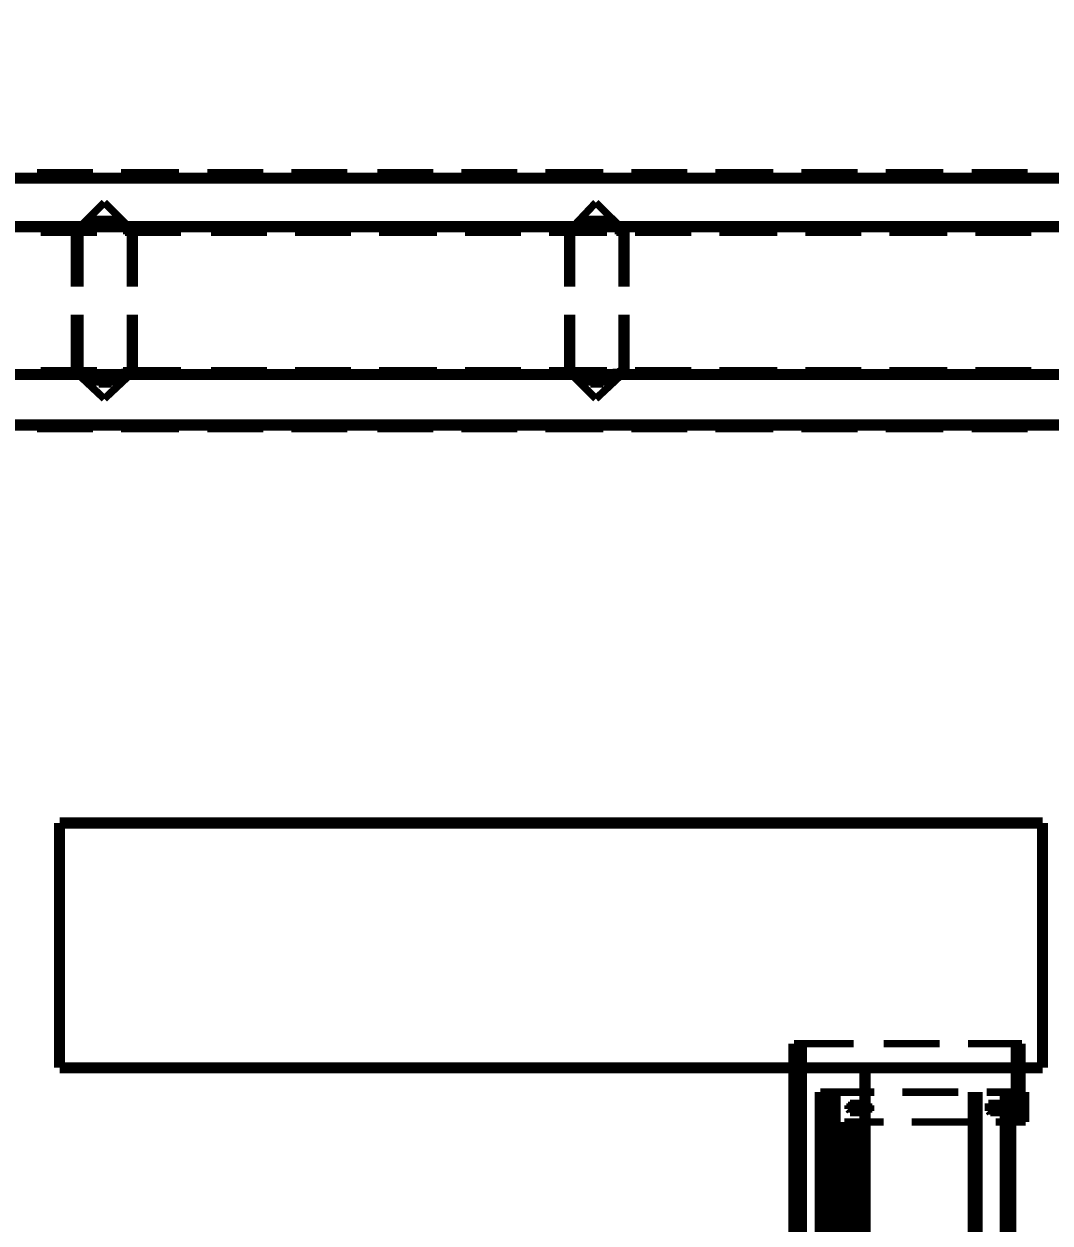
# Model space of a CAD drawing. Extents: x 0.1 to 11.6, y 0.3 to 16.2.
# Drawn here: x 6.572 to 7.487, y 12.993 to 14.063 of the extents above; entities that cross this region are included whole.
import ezdxf

# ---------------------------------------------------------------- set-up
doc = ezdxf.new("R2010")
doc.units = 0
doc.header["$MEASUREMENT"] = 0
doc.dimstyles.get("Standard").update_dxf_attribs({"dimtxt": 0.1, "dimasz": 0.1, "dimexe": 1.25, "dimexo": 0.625, "dimtad": 1, "dimtih": 1, "dimtxsty": 'Standard', "dimcen": 2.5, "dimazin": 3, "dimtfac": 1, "dimtmove": 0, "dimatfit": 3})

# ---------------------------------------------------------------- blocks, each defined once
blk = doc.blocks.new('_CLOSEDFILLED')
at = {"color": 0, "linetype": 'BYBLOCK'}
blk.add_solid([(-1, 0.164), (0, 0), (-1, -0.164)], dxfattribs=at)
blk = doc.blocks.new('*D5')
for p, q in [((4.9083, 14.0133), (4.9083, 15.4649)), ((5.0083, 15.4649), (6.0158, 15.4649)), ((6.9158, 15.4649), (7.9233, 15.4649)), ((8.0233, 14.9517), (8.0233, 15.4649))]:
    blk.add_line(p, q)
at = {"layer": 'Defpoints'}
for p in [(4.9083, 15.4649), (8.0233, 14.9517), (4.9083, 14.0133)]:
    blk.add_point(p, dxfattribs=at)
at = {"xscale": 0.1, "yscale": 0.1, "rotation": 180}
blk.add_blockref('_CLOSEDFILLED', (4.9083, 15.4649), dxfattribs=at)
at = {"xscale": 0.1, "yscale": 0.1}
blk.add_blockref('_CLOSEDFILLED', (8.0233, 15.4649), dxfattribs=at)
at = {"insert": (6.4658, 15.4649), "char_height": 0.1, "attachment_point": 5}
blk.add_mtext('250013512', dxfattribs=at)

msp = doc.modelspace()

# ---------------------------------------------------------------- linework, layer by layer
at = {"color": 0}
for points, const_width in [([(6.63336, 13.93), (6.58333, 13.93)], 0.00667), ([(6.71001, 13.93), (6.65831, 13.93)], 0.00667), ([(6.785, 13.93), (6.73503, 13.93)], 0.00667), ([(6.86003, 13.93), (6.81, 13.93)], 0.00667), ([(6.93668, 13.93), (6.88667, 13.93)], 0.00667), ([(7.01167, 13.93), (6.96164, 13.93)], 0.00667), ([(7.08832, 13.93), (7.03668, 13.93)], 0.00667), ([(7.16336, 13.93), (7.11333, 13.93)], 0.00667), ([(7.24001, 13.93), (7.18832, 13.93)], 0.00667), ([(7.315, 13.93), (7.26497, 13.93)], 0.00667), ([(7.39165, 13.93), (7.34, 13.93)], 0.00667), ([(7.46669, 13.93), (7.41667, 13.93)], 0.00667), ([(8.22999, 13.925), (5.99333, 13.925)], 0.01), ([(6.64333, 13.9033), (6.61664, 13.8767)], 0.00667), ([(6.66997, 13.8767), (6.64333, 13.9033)], 0.00667), ([(7.08165, 13.9033), (7.05664, 13.8767)], 0.00667), ([(7.10835, 13.8767), (7.08165, 13.9033)], 0.00667), ([(6.66667, 13.8767), (6.66499, 13.8767), (6.66499, 13.8783), (6.66336, 13.8783), (6.66336, 13.88), (6.66168, 13.88), (6.66, 13.8817), (6.65831, 13.8817), (6.65831, 13.8834), (6.65668, 13.8834), (6.655, 13.885), (6.65332, 13.885), (6.65332, 13.8867), (6.65169, 13.8867), (6.65001, 13.8867), (6.65001, 13.8883), (6.64833, 13.8883), (6.64665, 13.8883), (6.64501, 13.8883), (6.64333, 13.8883), (6.64165, 13.8883), (6.63997, 13.8883), (6.63835, 13.8883), (6.63835, 13.8867), (6.63667, 13.8867), (6.63499, 13.8867), (6.63336, 13.885), (6.63167, 13.885), (6.63167, 13.8834), (6.62999, 13.8834), (6.62999, 13.8817), (6.62831, 13.8817), (6.62668, 13.8817), (6.62668, 13.88), (6.625, 13.88), (6.625, 13.8783), (6.62332, 13.8783), (6.62332, 13.8767), (6.62169, 13.8767)], 0.00667), ([(7.10499, 13.8767), (7.10335, 13.8767), (7.10335, 13.8783), (7.10167, 13.8783), (7.10167, 13.88), (7.09999, 13.88), (7.09999, 13.8817), (7.09831, 13.8817), (7.09668, 13.8817), (7.09668, 13.8834), (7.095, 13.8834), (7.095, 13.885), (7.09332, 13.885), (7.09169, 13.885), (7.09169, 13.8867), (7.09, 13.8867), (7.08832, 13.8867), (7.08832, 13.8883), (7.08664, 13.8883), (7.08501, 13.8883), (7.08333, 13.8883), (7.08165, 13.8883), (7.08003, 13.8883), (7.07835, 13.8883), (7.07667, 13.8883), (7.07667, 13.8867), (7.07497, 13.8867), (7.07335, 13.8867), (7.07335, 13.885), (7.07167, 13.885), (7.06999, 13.885), (7.06999, 13.8834), (7.06836, 13.8834), (7.06836, 13.8817), (7.06668, 13.8817), (7.065, 13.88), (7.06332, 13.88), (7.06332, 13.8783), (7.06168, 13.8783), (7.06168, 13.8767), (7.06, 13.8767)], 0.00667), ([(5.99333, 13.8817), (8.22999, 13.8817)], 0.01), ([(6.58664, 13.8767), (6.63667, 13.8767)], 0.00667), ([(6.61664, 13.8767), (6.61664, 13.8283)], 0.00667), ([(6.61664, 13.8767), (6.62169, 13.8767)], 0.00667), ([(6.62169, 13.8767), (6.62169, 13.8283)], 0.00667), ([(6.66168, 13.8767), (6.71164, 13.8767)], 0.00667), ([(6.66667, 13.8767), (6.66997, 13.8767)], 0.00667), ([(6.66667, 13.8283), (6.66667, 13.8767)], 0.00667), ([(6.66997, 13.8283), (6.66997, 13.8767)], 0.00667), ([(6.73833, 13.8767), (6.78836, 13.8767)], 0.00667), ([(6.81332, 13.8767), (6.86333, 13.8767)], 0.00667), ([(6.88835, 13.8767), (6.94, 13.8767)], 0.00667), ([(6.965, 13.8767), (7.01497, 13.8767)], 0.00667), ([(7.03999, 13.8767), (7.09169, 13.8767)], 0.00667), ([(7.05664, 13.8767), (7.05664, 13.8283)], 0.00667), ([(7.05664, 13.8767), (7.06, 13.8767)], 0.00667), ([(7.06, 13.8767), (7.06, 13.8283)], 0.00667), ([(7.10499, 13.8767), (7.10835, 13.8767)], 0.00667), ([(7.10499, 13.8283), (7.10499, 13.8767)], 0.00667), ([(7.10835, 13.8283), (7.10835, 13.8767)], 0.00667), ([(7.11664, 13.8767), (7.16667, 13.8767)], 0.00667), ([(7.19168, 13.8767), (7.24333, 13.8767)], 0.00667), ([(7.26833, 13.8767), (7.31836, 13.8767)], 0.00667), ([(7.34332, 13.8767), (7.39501, 13.8767)], 0.00667), ([(7.41997, 13.8767), (7.47, 13.8767)], 0.00667), ([(6.61664, 13.8033), (6.61664, 13.7533)], 0.00667), ([(6.62169, 13.8033), (6.62169, 13.7533)], 0.00667), ([(6.66667, 13.7533), (6.66667, 13.8033)], 0.00667), ([(6.66997, 13.7533), (6.66997, 13.8033)], 0.00667), ([(7.05664, 13.8033), (7.05664, 13.7533)], 0.00667), ([(7.06, 13.8033), (7.06, 13.7533)], 0.00667), ([(7.10499, 13.7533), (7.10499, 13.8033)], 0.00667), ([(7.10835, 13.7533), (7.10835, 13.8033)], 0.00667), ([(8.22999, 13.75), (5.99333, 13.75)], 0.01), ([(6.63667, 13.7533), (6.58664, 13.7533)], 0.00667), ([(6.61664, 13.7533), (6.64333, 13.7283)], 0.00667), ([(6.62169, 13.7533), (6.61664, 13.7533)], 0.00667), ([(6.62169, 13.7533), (6.62332, 13.7533), (6.62332, 13.7517), (6.625, 13.7517), (6.62668, 13.75), (6.62831, 13.75), (6.62831, 13.7483), (6.62999, 13.7483), (6.62999, 13.7467), (6.63167, 13.7467), (6.63336, 13.7467), (6.63336, 13.745), (6.63499, 13.745), (6.63667, 13.745), (6.63667, 13.7433), (6.63835, 13.7433), (6.63997, 13.7433), (6.64165, 13.7433), (6.64165, 13.7416), (6.64333, 13.7416), (6.64501, 13.7416), (6.64665, 13.7416), (6.64665, 13.7433), (6.64833, 13.7433), (6.65001, 13.7433), (6.65169, 13.7433), (6.65169, 13.745), (6.65332, 13.745), (6.655, 13.745), (6.655, 13.7467), (6.65668, 13.7467), (6.65831, 13.7483), (6.66, 13.7483), (6.66, 13.75), (6.66168, 13.75), (6.66168, 13.7517), (6.66336, 13.7517), (6.66336, 13.7533), (6.66499, 13.7533), (6.66667, 13.7533)], 0.00667), ([(6.64333, 13.7283), (6.66997, 13.7533)], 0.00667), ([(6.71164, 13.7533), (6.66168, 13.7533)], 0.00667), ([(6.66997, 13.7533), (6.66667, 13.7533)], 0.00667), ([(6.78836, 13.7533), (6.73833, 13.7533)], 0.00667), ([(6.86333, 13.7533), (6.81332, 13.7533)], 0.00667), ([(6.94, 13.7533), (6.88835, 13.7533)], 0.00667), ([(7.01497, 13.7533), (6.965, 13.7533)], 0.00667), ([(7.09169, 13.7533), (7.03999, 13.7533)], 0.00667), ([(7.05664, 13.7533), (7.08165, 13.7283)], 0.00667), ([(7.06, 13.7533), (7.05664, 13.7533)], 0.00667), ([(7.06, 13.7533), (7.06168, 13.7533), (7.06168, 13.7517), (7.06332, 13.7517), (7.065, 13.7517), (7.065, 13.75), (7.06668, 13.75), (7.06668, 13.7483), (7.06836, 13.7483), (7.06836, 13.7467), (7.06999, 13.7467), (7.07167, 13.7467), (7.07167, 13.745), (7.07335, 13.745), (7.07497, 13.745), (7.07497, 13.7433), (7.07667, 13.7433), (7.07835, 13.7433), (7.08003, 13.7433), (7.08003, 13.7416), (7.08165, 13.7416), (7.08333, 13.7416), (7.08501, 13.7416), (7.08501, 13.7433), (7.08664, 13.7433), (7.08832, 13.7433), (7.09, 13.7433), (7.09, 13.745), (7.09169, 13.745), (7.09332, 13.745), (7.09332, 13.7467), (7.095, 13.7467), (7.09668, 13.7483), (7.09831, 13.7483), (7.09831, 13.75), (7.09999, 13.75), (7.09999, 13.7517), (7.10167, 13.7517), (7.10335, 13.7533), (7.10499, 13.7533)], 0.00667), ([(7.08165, 13.7283), (7.10835, 13.7533)], 0.00667), ([(7.10835, 13.7533), (7.10499, 13.7533)], 0.00667), ([(7.16667, 13.7533), (7.11664, 13.7533)], 0.00667), ([(7.24333, 13.7533), (7.19168, 13.7533)], 0.00667), ([(7.31836, 13.7533), (7.26833, 13.7533)], 0.00667), ([(7.39501, 13.7533), (7.34332, 13.7533)], 0.00667), ([(7.47, 13.7533), (7.41997, 13.7533)], 0.00667), ([(5.99333, 13.705), (8.22999, 13.705)], 0.01), ([(6.58333, 13.7017), (6.63336, 13.7017)], 0.00667), ([(6.65831, 13.7017), (6.71001, 13.7017)], 0.00667), ([(6.73503, 13.7017), (6.785, 13.7017)], 0.00667), ([(6.81, 13.7017), (6.86003, 13.7017)], 0.00667), ([(6.88667, 13.7017), (6.93668, 13.7017)], 0.00667), ([(6.96164, 13.7017), (7.01167, 13.7017)], 0.00667), ([(7.03668, 13.7017), (7.08832, 13.7017)], 0.00667), ([(7.11333, 13.7017), (7.16336, 13.7017)], 0.00667), ([(7.18832, 13.7017), (7.24001, 13.7017)], 0.00667), ([(7.26497, 13.7017), (7.315, 13.7017)], 0.00667), ([(7.34, 13.7017), (7.39165, 13.7017)], 0.00667), ([(7.41667, 13.7017), (7.46669, 13.7017)], 0.00667), ([(6.60335, 13.1317), (6.60335, 13.35)], 0.01), ([(6.60335, 13.35), (7.32167, 13.35)], 0.01), ([(7.32167, 13.35), (7.47999, 13.35)], 0.01), ([(7.47999, 13.35), (7.47999, 13.1317)], 0.01), ([(7.25836, 13.1533), (7.25836, 12.2767)], 0.01), ([(7.26497, 13.1533), (7.25836, 13.1533)], 0.00667), ([(7.26497, 13.1533), (7.26497, 12.2767)], 0.01), ([(7.31168, 13.1533), (7.26497, 13.1533)], 0.00667), ([(7.38835, 13.1533), (7.33832, 13.1533)], 0.00667), ([(7.46164, 13.1533), (7.41336, 13.1533)], 0.00667), ([(7.45503, 13.0833), (7.45503, 13.1533)], 0.00667), ([(7.46164, 13.0833), (7.46164, 13.1533)], 0.00667), ([(7.32167, 13.1317), (6.60335, 13.1317)], 0.01), ([(7.32167, 13.1317), (7.47999, 13.1317)], 0.01), ([(7.32167, 13.1317), (7.32167, 12.2983)], 0.01), ([(7.28168, 13.11), (7.28168, 12.32)], 0.01), ([(7.28168, 13.11), (7.285, 13.11)], 0.00667), ([(7.285, 13.11), (7.285, 12.32)], 0.01), ([(7.285, 13.11), (7.29335, 13.11)], 0.00667), ([(7.29335, 13.11), (7.29335, 12.32)], 0.01), ([(7.29497, 13.11), (7.29497, 12.32)], 0.01), ([(7.29497, 13.11), (7.29335, 13.11)], 0.00667), ([(7.33003, 13.11), (7.29497, 13.11)], 0.00667), ([(7.405, 13.11), (7.35499, 13.11)], 0.00667), ([(7.41835, 13.11), (7.41835, 12.32)], 0.01), ([(7.42165, 13.11), (7.42165, 12.32)], 0.01), ([(7.465, 13.11), (7.43001, 13.11)], 0.00667), ([(7.44667, 12.32), (7.44667, 13.11)], 0.01), ([(7.45167, 12.32), (7.45167, 13.11)], 0.01), ([(7.46164, 13.0833), (7.46164, 13.11)], 0.00667), ([(7.465, 13.0833), (7.465, 13.11)], 0.00667), ([(7.30832, 13.0983), (7.30664, 13.0983)], 0.00667), ([(7.30664, 13.0983), (7.30664, 13.0967)], 0.00667), ([(7.30664, 13.0967), (7.30664, 13.095)], 0.00667), ([(7.30664, 13.095), (7.30832, 13.095)], 0.00667), ([(7.30664, 13.095), (7.30832, 13.0933)], 0.00667), ([(7.31, 13.1), (7.30832, 13.1)], 0.00667), ([(7.30832, 13.1), (7.31, 13.1)], 0.00667), ([(7.30832, 13.1), (7.30832, 13.0983)], 0.00667), ([(7.31168, 13.1), (7.31, 13.1)], 0.00667), ([(7.31, 13.1), (7.31168, 13.1)], 0.00667), ([(7.31332, 13.1), (7.31, 13.1)], 0.00667), ([(7.31332, 13.1), (7.31168, 13.1)], 0.00667), ([(7.31168, 13.1), (7.31168, 13.0983)], 0.00667), ([(7.31168, 13.0983), (7.31168, 13.1)], 0.00667), ([(7.31168, 13.1), (7.31332, 13.1)], 0.00667), ([(7.31332, 13.1), (7.31168, 13.1)], 0.00667), ([(7.31168, 13.1), (7.31168, 13.0983)], 0.00667), ([(7.31168, 13.0983), (7.31332, 13.0983)], 0.00667), ([(7.31168, 13.0983), (7.31168, 13.0967)], 0.00667), ([(7.31332, 13.0967), (7.31168, 13.0983)], 0.00667), ([(7.31168, 13.0983), (7.31332, 13.0983)], 0.00667), ([(7.31168, 13.0983), (7.31168, 13.0967)], 0.00667), ([(7.31168, 13.0967), (7.31168, 13.095)], 0.00667), ([(7.31168, 13.0967), (7.31168, 13.095)], 0.00667), ([(7.31168, 13.095), (7.31168, 13.0933)], 0.00667), ([(7.31168, 13.0933), (7.31332, 13.095)], 0.00667), ([(7.31168, 13.095), (7.31168, 13.0933)], 0.00667), ([(7.315, 13.1), (7.31332, 13.1)], 0.00667), ([(7.31332, 13.1), (7.315, 13.1)], 0.00667), ([(7.315, 13.1), (7.31332, 13.1)], 0.00667), ([(7.31332, 13.1), (7.315, 13.1)], 0.00667), ([(7.31999, 13.1), (7.31332, 13.1)], 0.00667), ([(7.31332, 13.0967), (7.315, 13.0967)], 0.00667), ([(7.31332, 13.095), (7.31332, 13.0967)], 0.00667), ([(7.31668, 13.0983), (7.315, 13.1)], 0.00667), ([(7.315, 13.1), (7.31668, 13.1)], 0.00667), ([(7.315, 13.1), (7.31668, 13.1)], 0.00667), ([(7.31668, 13.0983), (7.315, 13.1)], 0.00667), ([(7.315, 13.1), (7.31668, 13.1)], 0.00667), ([(7.315, 13.1), (7.31668, 13.1)], 0.00667), ([(7.31668, 13.0967), (7.31668, 13.0983)], 0.00667), ([(7.31668, 13.0983), (7.31836, 13.0983)], 0.00667), ([(7.31668, 13.0967), (7.31668, 13.0983)], 0.00667), ([(7.31668, 13.0983), (7.31836, 13.0983)], 0.00667), ([(7.31668, 13.095), (7.31668, 13.0967)], 0.00667), ([(7.31668, 13.095), (7.31668, 13.0967)], 0.00667), ([(7.31668, 13.0933), (7.31668, 13.095)], 0.00667), ([(7.31668, 13.0933), (7.31668, 13.095)], 0.00667), ([(7.31999, 13.1), (7.31836, 13.1)], 0.00667), ([(7.31836, 13.1), (7.31836, 13.0983)], 0.00667), ([(7.31999, 13.1), (7.31836, 13.1)], 0.00667), ([(7.31836, 13.1), (7.31836, 13.0983)], 0.00667), ([(7.31836, 13.0983), (7.31999, 13.0983)], 0.00667), ([(7.31836, 13.0983), (7.31836, 13.0967)], 0.00667), ([(7.31836, 13.0983), (7.31999, 13.0983)], 0.00667), ([(7.31836, 13.0983), (7.31836, 13.0967)], 0.00667), ([(7.31836, 13.0967), (7.31836, 13.095)], 0.00667), ([(7.31836, 13.0967), (7.31836, 13.095)], 0.00667), ([(7.31836, 13.095), (7.31836, 13.0933)], 0.00667), ([(7.31836, 13.095), (7.31836, 13.0933)], 0.00667), ([(7.32167, 13.1), (7.31999, 13.1)], 0.00667), ([(7.31999, 13.1), (7.32167, 13.1)], 0.00667), ([(7.32167, 13.1), (7.31999, 13.1)], 0.00667), ([(7.31999, 13.1), (7.32167, 13.1)], 0.00667), ([(7.32335, 13.1), (7.31999, 13.1)], 0.00667), ([(7.32167, 13.0983), (7.31999, 13.0983)], 0.00667), ([(7.31999, 13.0983), (7.31999, 13.0967)], 0.00667), ([(7.31999, 13.0967), (7.31999, 13.095)], 0.00667), ([(7.31999, 13.095), (7.32167, 13.0933)], 0.00667), ([(7.32335, 13.1), (7.32167, 13.1)], 0.00667), ([(7.32167, 13.1), (7.32335, 13.1)], 0.00667), ([(7.32167, 13.1), (7.32167, 13.0983)], 0.00667), ([(7.32335, 13.0983), (7.32167, 13.1)], 0.00667), ([(7.32167, 13.1), (7.32335, 13.1)], 0.00667), ([(7.32167, 13.1), (7.32335, 13.1)], 0.00667), ([(7.32335, 13.0983), (7.32167, 13.1)], 0.00667), ([(7.32167, 13.1), (7.32335, 13.1)], 0.00667), ([(7.32167, 13.1), (7.32335, 13.1)], 0.00667), ([(7.32497, 13.1), (7.32335, 13.1)], 0.00667), ([(7.32335, 13.1), (7.32497, 13.1)], 0.00667), ([(7.32335, 13.0967), (7.32335, 13.0983)], 0.00667), ([(7.32335, 13.0983), (7.32497, 13.0983)], 0.00667), ([(7.32335, 13.0967), (7.32335, 13.0983)], 0.00667), ([(7.32335, 13.0983), (7.32497, 13.0983)], 0.00667), ([(7.32335, 13.095), (7.32335, 13.0967)], 0.00667), ([(7.32335, 13.095), (7.32335, 13.0967)], 0.00667), ([(7.32335, 13.0933), (7.32335, 13.095)], 0.00667), ([(7.32335, 13.0933), (7.32335, 13.095)], 0.00667), ([(7.32497, 13.0983), (7.32497, 13.1)], 0.00667), ([(7.32497, 13.1), (7.32667, 13.1)], 0.00667), ([(7.32667, 13.0983), (7.32497, 13.0983)], 0.00667), ([(7.32667, 13.0967), (7.32667, 13.0983)], 0.00667), ([(7.32667, 13.095), (7.32667, 13.0967)], 0.00667), ([(7.32667, 13.0933), (7.32667, 13.095)], 0.00667), ([(7.43332, 13.1), (7.43164, 13.1)], 0.00667), ([(7.43164, 13.1), (7.43164, 13.0983)], 0.00667), ([(7.43164, 13.0983), (7.43332, 13.0983)], 0.00667), ([(7.43164, 13.0983), (7.43164, 13.0967)], 0.00667), ([(7.43164, 13.0967), (7.43164, 13.095)], 0.00667), ([(7.43164, 13.095), (7.43332, 13.095)], 0.00667), ([(7.43164, 13.095), (7.43164, 13.0933)], 0.00667), ([(7.435, 13.1), (7.43332, 13.1)], 0.00667), ([(7.43332, 13.1), (7.435, 13.1)], 0.00667), ([(7.43832, 13.1), (7.43332, 13.1)], 0.00667), ([(7.43668, 13.1), (7.435, 13.0983)], 0.00667), ([(7.43668, 13.1), (7.435, 13.1)], 0.00667), ([(7.435, 13.1), (7.43668, 13.1)], 0.00667), ([(7.43668, 13.1), (7.435, 13.0983)], 0.00667), ([(7.435, 13.0983), (7.43668, 13.0983)], 0.00667), ([(7.435, 13.0983), (7.435, 13.0967)], 0.00667), ([(7.435, 13.0983), (7.43668, 13.0983)], 0.00667), ([(7.435, 13.0983), (7.435, 13.0967)], 0.00667), ([(7.435, 13.0967), (7.435, 13.095)], 0.00667), ([(7.435, 13.0967), (7.435, 13.095)], 0.00667), ([(7.435, 13.095), (7.435, 13.0933)], 0.00667), ([(7.435, 13.095), (7.435, 13.0933)], 0.00667), ([(7.43832, 13.1), (7.43668, 13.1)], 0.00667), ([(7.43668, 13.1), (7.43832, 13.1)], 0.00667), ([(7.43668, 13.0983), (7.43668, 13.1)], 0.00667), ([(7.43832, 13.1), (7.43668, 13.1)], 0.00667), ([(7.43668, 13.1), (7.43832, 13.1)], 0.00667), ([(7.43668, 13.0967), (7.43668, 13.0983)], 0.00667), ([(7.43668, 13.0967), (7.43832, 13.0967)], 0.00667), ([(7.43668, 13.095), (7.43668, 13.0967)], 0.00667), ([(7.43668, 13.0933), (7.43668, 13.095)], 0.00667), ([(7.44, 13.1), (7.43832, 13.1)], 0.00667), ([(7.43832, 13.1), (7.44, 13.1)], 0.00667), ([(7.43832, 13.1), (7.44, 13.1)], 0.00667), ([(7.44, 13.1), (7.43832, 13.1)], 0.00667), ([(7.43832, 13.1), (7.44, 13.1)], 0.00667), ([(7.43832, 13.1), (7.44, 13.1)], 0.00667), ([(7.44499, 13.1), (7.43832, 13.1)], 0.00667), ([(7.44, 13.0983), (7.44, 13.1)], 0.00667), ([(7.44, 13.0983), (7.44, 13.1)], 0.00667), ([(7.44168, 13.0967), (7.44, 13.0983)], 0.00667), ([(7.44, 13.0983), (7.44168, 13.0983)], 0.00667), ([(7.44168, 13.0967), (7.44, 13.0983)], 0.00667), ([(7.44, 13.0983), (7.44168, 13.0983)], 0.00667), ([(7.44, 13.095), (7.44168, 13.0967)], 0.00667), ([(7.44, 13.095), (7.44168, 13.0967)], 0.00667), ([(7.44, 13.0933), (7.44, 13.095)], 0.00667), ([(7.44, 13.0933), (7.44, 13.095)], 0.00667), ([(7.44336, 13.1), (7.44168, 13.0983)], 0.00667), ([(7.44336, 13.1), (7.44168, 13.0983)], 0.00667), ([(7.44168, 13.0983), (7.44336, 13.0983)], 0.00667), ([(7.44168, 13.0983), (7.44168, 13.0967)], 0.00667), ([(7.44168, 13.0983), (7.44336, 13.0983)], 0.00667), ([(7.44168, 13.0983), (7.44168, 13.0967)], 0.00667), ([(7.44168, 13.0967), (7.44168, 13.095)], 0.00667), ([(7.44168, 13.0967), (7.44168, 13.095)], 0.00667), ([(7.44168, 13.095), (7.44168, 13.0933)], 0.00667), ([(7.44168, 13.095), (7.44168, 13.0933)], 0.00667), ([(7.44499, 13.1), (7.44336, 13.1)], 0.00667), ([(7.44336, 13.1), (7.44499, 13.1)], 0.00667), ([(7.44499, 13.1), (7.44336, 13.1)], 0.00667), ([(7.44336, 13.1), (7.44499, 13.1)], 0.00667), ([(7.44667, 13.1), (7.44499, 13.1)], 0.00667), ([(7.44499, 13.1), (7.44499, 13.0983)], 0.00667), ([(7.44667, 13.1), (7.44499, 13.1)], 0.00667), ([(7.44499, 13.1), (7.44667, 13.1)], 0.00667), ([(7.44667, 13.1), (7.44499, 13.1)], 0.00667), ([(7.44499, 13.1), (7.44667, 13.1)], 0.00667), ([(7.44667, 13.1), (7.44499, 13.1)], 0.00667), ([(7.44499, 13.0983), (7.44667, 13.0983)], 0.00667), ([(7.44499, 13.0983), (7.44499, 13.0967)], 0.00667), ([(7.44499, 13.0967), (7.44499, 13.095)], 0.00667), ([(7.44499, 13.095), (7.44499, 13.0933)], 0.00667), ([(7.44835, 13.1), (7.44667, 13.1)], 0.00667), ([(7.44667, 13.1), (7.44835, 13.1)], 0.00667), ([(7.44667, 13.0983), (7.44667, 13.1)], 0.00667), ([(7.44667, 13.1), (7.44835, 13.1)], 0.00667), ([(7.44667, 13.0983), (7.44667, 13.1)], 0.00667), ([(7.44667, 13.1), (7.44835, 13.1)], 0.00667), ([(7.44835, 13.0967), (7.44667, 13.0983)], 0.00667), ([(7.44667, 13.0983), (7.44835, 13.0983)], 0.00667), ([(7.44835, 13.0967), (7.44667, 13.0983)], 0.00667), ([(7.44667, 13.0983), (7.44835, 13.0983)], 0.00667), ([(7.44667, 13.0933), (7.44835, 13.095)], 0.00667), ([(7.44667, 13.0933), (7.44835, 13.095)], 0.00667), ([(7.44997, 13.1), (7.44835, 13.1)], 0.00667), ([(7.44835, 13.1), (7.44997, 13.1)], 0.00667), ([(7.44835, 13.095), (7.44835, 13.0967)], 0.00667), ([(7.44835, 13.095), (7.44835, 13.0967)], 0.00667), ([(7.44997, 13.0983), (7.44997, 13.1)], 0.00667), ([(7.44997, 13.0967), (7.44997, 13.0983)], 0.00667), ([(7.44997, 13.0983), (7.45167, 13.0983)], 0.00667), ([(7.44997, 13.095), (7.44997, 13.0967)], 0.00667), ([(7.44997, 13.0933), (7.44997, 13.095)], 0.00667), ([(7.30333, 12.3467), (7.30333, 13.0833)], 0.01), ([(7.30832, 13.0933), (7.31, 13.0933)], 0.00667), ([(7.30832, 13.0933), (7.30832, 13.0917)], 0.00667), ([(7.30832, 13.0917), (7.31, 13.0917)], 0.00667), ([(7.31, 12.3467), (7.31, 13.0833)], 0.01), ([(7.31, 13.0917), (7.31168, 13.0917)], 0.00667), ([(7.31, 13.0917), (7.31168, 13.0917)], 0.00667), ([(7.31, 13.0917), (7.31332, 13.0917)], 0.00667), ([(7.31168, 12.3467), (7.31168, 13.0833)], 0.01), ([(7.31168, 13.0933), (7.31332, 13.0933)], 0.00667), ([(7.31168, 13.0933), (7.31332, 13.0917)], 0.00667), ([(7.31168, 13.0917), (7.31168, 13.0933)], 0.00667), ([(7.31168, 13.0933), (7.31332, 13.0933)], 0.00667), ([(7.31168, 13.0933), (7.31332, 13.0933)], 0.00667), ([(7.31168, 13.0933), (7.31332, 13.0917)], 0.00667), ([(7.31332, 13.0917), (7.315, 13.0917)], 0.00667), ([(7.31332, 13.0917), (7.315, 13.0917)], 0.00667), ([(7.31332, 13.0917), (7.315, 13.0917)], 0.00667), ([(7.31332, 13.0917), (7.315, 13.0917)], 0.00667), ([(7.31332, 13.0917), (7.315, 13.0917)], 0.00667), ([(7.31332, 13.0917), (7.315, 13.0917)], 0.00667), ([(7.31332, 13.0917), (7.31999, 13.0917)], 0.00667), ([(7.315, 13.0917), (7.31668, 13.0933)], 0.00667), ([(7.315, 13.0917), (7.31668, 13.0933)], 0.00667), ([(7.315, 13.0917), (7.31668, 13.0917)], 0.00667), ([(7.315, 13.0917), (7.31668, 13.0917)], 0.00667), ([(7.31668, 13.0933), (7.31836, 13.0933)], 0.00667), ([(7.31668, 13.0933), (7.31836, 13.0933)], 0.00667), ([(7.31836, 13.0933), (7.31999, 13.0933)], 0.00667), ([(7.31836, 13.0933), (7.31999, 13.0917)], 0.00667), ([(7.31836, 13.0933), (7.31999, 13.0933)], 0.00667), ([(7.31836, 13.0933), (7.31999, 13.0917)], 0.00667), ([(7.31999, 13.0917), (7.32167, 13.0917)], 0.00667), ([(7.31999, 13.0917), (7.32167, 13.0917)], 0.00667), ([(7.31999, 13.0917), (7.32167, 13.0917)], 0.00667), ([(7.31999, 13.0917), (7.32167, 13.0917)], 0.00667), ([(7.31999, 13.0917), (7.32167, 13.0917)], 0.00667), ([(7.31999, 13.0917), (7.32167, 13.0917)], 0.00667), ([(7.31999, 13.0917), (7.32335, 13.0917)], 0.00667), ([(7.32167, 13.0933), (7.32335, 13.0933)], 0.00667), ([(7.32167, 13.0933), (7.32167, 13.0917)], 0.00667), ([(7.32167, 13.0917), (7.32335, 13.0933)], 0.00667), ([(7.32167, 13.0917), (7.32335, 13.0933)], 0.00667), ([(7.32167, 13.0917), (7.32335, 13.0917)], 0.00667), ([(7.32167, 13.0917), (7.32335, 13.0917)], 0.00667), ([(7.32167, 13.0917), (7.32335, 13.0917)], 0.00667), ([(7.32335, 13.0933), (7.32497, 13.0933)], 0.00667), ([(7.32335, 13.0933), (7.32497, 13.0933)], 0.00667), ([(7.32335, 13.0917), (7.32497, 13.0917)], 0.00667), ([(7.32335, 13.0917), (7.32497, 13.0917)], 0.00667), ([(7.32335, 13.0917), (7.32497, 13.0917)], 0.00667), ([(7.32497, 13.0917), (7.32497, 13.0933)], 0.00667), ([(7.32497, 13.0933), (7.32667, 13.0933)], 0.00667), ([(7.43164, 13.0933), (7.43332, 13.0933)], 0.00667), ([(7.43164, 13.0933), (7.43332, 13.0917)], 0.00667), ([(7.43332, 13.0917), (7.435, 13.0917)], 0.00667), ([(7.43332, 13.0917), (7.435, 13.0917)], 0.00667), ([(7.43332, 13.0917), (7.43832, 13.0917)], 0.00667), ([(7.435, 13.0933), (7.43668, 13.0933)], 0.00667), ([(7.435, 13.0917), (7.43668, 13.0933)], 0.00667), ([(7.435, 13.0933), (7.43668, 13.0933)], 0.00667), ([(7.435, 13.0917), (7.43668, 13.0917)], 0.00667), ([(7.43668, 13.0933), (7.43668, 13.0917)], 0.00667), ([(7.43668, 13.0933), (7.43832, 13.0933)], 0.00667), ([(7.43668, 13.0933), (7.43668, 13.0917)], 0.00667), ([(7.43668, 13.0917), (7.43832, 13.0917)], 0.00667), ([(7.43668, 13.0917), (7.43832, 13.0917)], 0.00667), ([(7.43668, 13.0917), (7.43832, 13.0917)], 0.00667), ([(7.43668, 13.0917), (7.43832, 13.0917)], 0.00667), ([(7.43832, 13.0917), (7.44, 13.0917)], 0.00667), ([(7.43832, 13.0917), (7.44, 13.0917)], 0.00667), ([(7.43832, 13.0917), (7.44, 13.0917)], 0.00667), ([(7.43832, 13.0917), (7.44, 13.0917)], 0.00667), ([(7.43832, 13.0917), (7.44499, 13.0917)], 0.00667), ([(7.44, 13.0917), (7.44, 13.0933)], 0.00667), ([(7.44, 13.0933), (7.44168, 13.0933)], 0.00667), ([(7.44, 13.0917), (7.44, 13.0933)], 0.00667), ([(7.44, 13.0933), (7.44168, 13.0933)], 0.00667), ([(7.44168, 13.0933), (7.44336, 13.0933)], 0.00667), ([(7.44168, 13.0933), (7.44336, 13.0933)], 0.00667), ([(7.44336, 13.0933), (7.44336, 13.0917)], 0.00667), ([(7.44336, 13.0933), (7.44336, 13.0917)], 0.00667), ([(7.44336, 13.0917), (7.44499, 13.0917)], 0.00667), ([(7.44336, 13.0917), (7.44499, 13.0917)], 0.00667), ([(7.44336, 13.0917), (7.44499, 13.0917)], 0.00667), ([(7.44336, 13.0917), (7.44499, 13.0917)], 0.00667), ([(7.44499, 13.0933), (7.44667, 13.0933)], 0.00667), ([(7.44499, 13.0933), (7.44667, 13.0917)], 0.00667), ([(7.44499, 13.0917), (7.44667, 13.0917)], 0.00667), ([(7.44499, 13.0917), (7.44667, 13.0917)], 0.00667), ([(7.44499, 13.0917), (7.44667, 13.0917)], 0.00667), ([(7.44499, 13.0917), (7.44667, 13.0917)], 0.00667), ([(7.44499, 13.0917), (7.44667, 13.0917)], 0.00667), ([(7.44667, 13.0917), (7.44667, 13.0933)], 0.00667), ([(7.44667, 13.0933), (7.44835, 13.0933)], 0.00667), ([(7.44667, 13.0917), (7.44667, 13.0933)], 0.00667), ([(7.44667, 13.0933), (7.44835, 13.0933)], 0.00667), ([(7.44667, 13.0917), (7.44835, 13.0917)], 0.00667), ([(7.44667, 13.0917), (7.44835, 13.0917)], 0.00667), ([(7.44667, 13.0917), (7.44835, 13.0917)], 0.00667), ([(7.44835, 13.0917), (7.44997, 13.0933)], 0.00667), ([(7.44835, 13.0917), (7.44997, 13.0917)], 0.00667), ([(7.44997, 13.0933), (7.45167, 13.0933)], 0.00667), ([(7.31, 13.0833), (7.30333, 13.0833)], 0.00667), ([(7.31168, 13.0833), (7.31, 13.0833)], 0.00667), ([(7.31168, 13.0833), (7.33832, 13.0833)], 0.00667), ([(7.36333, 13.0833), (7.41336, 13.0833)], 0.00667), ([(7.43832, 13.0833), (7.465, 13.0833)], 0.00667), ([(7.29497, 13.045), (7.28999, 13.045)], 0.00667), ([(7.30165, 13.0433), (7.29497, 13.0433)], 0.00667), ([(7.30333, 13.0433), (7.30165, 13.0433)], 0.00667), ([(7.28999, 13.0333), (7.29497, 13.0333)], 0.01), ([(7.29497, 13.035), (7.30165, 13.035)], 0.01), ([(7.30165, 13.035), (7.30333, 13.035)], 0.01)]:
    msp.add_lwpolyline(points, dxfattribs=dict(at, const_width=const_width))
at = {"color": 0, "const_width": 0.01}
for points in [[(7.29335, 13.0384), (7.29335, 13.04), (7.29335, 13.0417), (7.29335, 13.0433), (7.29167, 13.0433), (7.28999, 13.045), (7.28836, 13.0433), (7.28668, 13.0417), (7.28668, 13.04), (7.28668, 13.0384), (7.28668, 13.0367), (7.28836, 13.035), (7.28999, 13.0333), (7.29167, 13.0333), (7.29167, 13.035), (7.29335, 13.035), (7.29335, 13.0367), (7.29335, 13.0384)], [(7.29497, 13.0333), (7.29665, 13.035), (7.29665, 13.0367), (7.29833, 13.0384), (7.29833, 13.04), (7.29665, 13.0417), (7.29665, 13.0433), (7.29497, 13.0433), (7.29497, 13.045), (7.29335, 13.045), (7.29335, 13.0433), (7.29167, 13.0433), (7.29167, 13.0417), (7.29167, 13.04), (7.29167, 13.0384), (7.29167, 13.0367), (7.29167, 13.035), (7.29335, 13.035), (7.29335, 13.0333), (7.29497, 13.0333)], [(7.29497, 13.035), (7.29665, 13.0367), (7.29665, 13.0384), (7.29665, 13.04), (7.29665, 13.0417), (7.29497, 13.0433), (7.29335, 13.0433), (7.29167, 13.0417), (7.29167, 13.04), (7.29167, 13.0384), (7.29167, 13.0367), (7.29335, 13.035), (7.29497, 13.035)], [(7.30165, 13.035), (7.30333, 13.0367), (7.30333, 13.0384), (7.30333, 13.04), (7.30333, 13.0417), (7.30165, 13.0433), (7.30003, 13.0433), (7.30003, 13.0417), (7.29833, 13.0417), (7.29833, 13.04), (7.29833, 13.0384), (7.29833, 13.0367), (7.30003, 13.035), (7.30165, 13.035)], [(7.30165, 13.035), (7.30333, 13.0367), (7.30333, 13.0384), (7.30333, 13.04), (7.30333, 13.0417), (7.30165, 13.0433), (7.30003, 13.0433), (7.30003, 13.0417), (7.29833, 13.0417), (7.29833, 13.04), (7.29833, 13.0384), (7.29833, 13.0367), (7.30003, 13.035), (7.30165, 13.035)], [(7.30333, 13.035), (7.30501, 13.035), (7.30501, 13.0367), (7.30664, 13.0367), (7.30664, 13.0384), (7.30664, 13.04), (7.30664, 13.0417), (7.30501, 13.0417), (7.30501, 13.0433), (7.30333, 13.0433), (7.30165, 13.0417), (7.30165, 13.04), (7.30165, 13.0384), (7.30165, 13.0367), (7.30165, 13.035), (7.30333, 13.035)]]:
    msp.add_lwpolyline(points, close=True, dxfattribs=at)

# ---------------------------------------------------------------- dimensions: what is measured, and where the dimension line sits
at = {"linetype": 'Continuous'}
dim = msp.add_linear_dim(base=(4.90831, 15.46495), p1=(4.90831, 14.0133), p2=(8.02333, 14.9517), text='250013512', dimstyle='Standard', dxfattribs=at)
dim.commit()
dim.dimension.update_dxf_attribs({"geometry": '*D5', "text_midpoint": (6.46582, 15.46495)})

doc.saveas('drawing.dxf')
